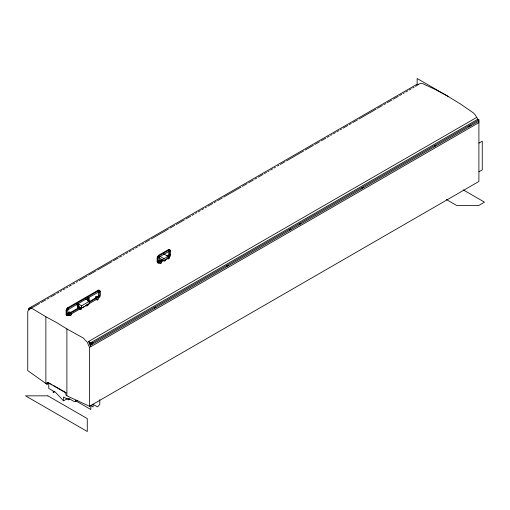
<?xml version="1.0" encoding="UTF-8"?>
<svg xmlns="http://www.w3.org/2000/svg" width="510" height="510" viewBox="0 0 510 510"><rect width="100%" height="100%" fill="white"/><g stroke="black" fill="none" stroke-linecap="round" stroke-linejoin="round"><path stroke-width="0.76" d="M68.391 313.784L68.691 312.49L69.813 311.839L70.928 312.49L71.374 314.95L70.259 315.594L69.252 315.014M78.687 307.842L78.986 306.542M95.211 298.866L95.657 296.916L96.779 296.272L97.894 296.916L98.347 299.383L97.225 300.027L96.218 299.447M158.635 261.681L158.935 260.387L160.057 259.737L161.173 260.387L161.625 262.848L160.503 263.491L159.496 262.911M69.589 313.777L68.359 314.491L67.683 314.103L68.914 313.395L69.589 313.777L69.589 314.944L68.359 315.652L66.574 315.378L66.121 314.364L66.121 310.494L66.574 308.952L67.683 307.779L98.124 290.209L99.227 290.101L100.362 291.497L100.362 295.366L99.903 296.909L98.793 298.082M67.25 315.766L66.791 314.746L66.791 310.883L67.25 309.334L68.359 308.167L98.793 290.598L99.903 290.483M70.705 313.134L78.094 308.869L78.094 303.711L67.964 309.748L67.798 314.166L68.359 314.491M98.793 296.916L98.124 296.533L98.679 295.564L98.519 291.331L99.354 292.083L99.189 296.501L89.167 302.475L89.167 297.317L99.189 291.72M158.712 262.714L159.381 263.096L157.603 262.822L157.144 261.808L157.144 257.939L157.603 256.396L158.712 255.223L168.338 249.67L169.441 249.562L170.576 250.965L170.576 254.828L170.117 256.377L169.008 257.544M158.278 263.211L157.819 262.197L157.819 258.328L158.278 256.785L159.381 255.612L169.008 250.059L170.117 249.945M162.824 259.953L158.986 261.974L158.986 257.193L169.403 251.181L169.569 255.414L169.008 256.383L168.338 255.994M168.733 255.574L168.893 251.156L169.569 251.545M48.775 384.049L48.775 388.442L53.25 391.03L53.027 392.19L53.473 392.451L53.92 391.419L55.488 392.317L63.546 400.847L67.632 398.488M89.505 406.272L89.505 347.431L87.28 342.236L83.296 338.041L66.899 328.925L56.38 322.447L45.868 316.78L32.716 308.837L30.989 308.474L29.523 308.888L28.401 309.997L27.738 311.769L27.738 370.611L46.984 384.31L47.245 382.436L47.876 382.5L65.114 392.451L65.745 393.121L66.007 395.295L66.899 395.811L89.505 406.272L478.903 181.458L478.903 119.85L477.819 119.219L89.537 343.396L90.627 344.02L478.903 119.85M69.832 399.03L68.468 399.814L68.468 398.265L74.065 401.491L75.257 401.491L75.856 400.305M29.605 309.309L30.861 308.116L30.166 307.881L31.097 307.065M415.465 86.407L419.143 83.94L420.788 83.423L422.733 83.665L435.349 89.505L448.022 96.333L460.696 104.136L473.312 112.863L475.25 114.871L478.157 119.933M418.225 84.813L417.135 84.188L28.86 308.359L28.86 309.653L29.344 309.933M31.32 308.187L39.595 303.412M40.978 302.615L45.804 299.829M47.181 299.032L49.253 297.834M50.63 297.037L55.456 294.251M56.839 293.454L58.905 292.262M60.288 291.465L61.665 290.668M63.049 289.871L65.114 288.679M66.491 287.882L67.875 287.085M69.252 286.288L71.323 285.096M72.701 284.299L74.772 283.101M76.149 282.31L77.526 281.514M78.91 280.717L87.184 275.935M88.561 275.139L96.148 270.759M97.531 269.962L112.009 261.604M113.392 260.808L118.218 258.022M119.595 257.225L121.667 256.026M123.044 255.23L124.427 254.433M125.804 253.636L127.876 252.444M129.253 251.647L131.325 250.455M132.702 249.658L134.079 248.861M135.462 248.064L137.528 246.872M138.911 246.075L140.288 245.278M141.665 244.481L143.737 243.289M145.114 242.492L149.946 239.7M151.323 238.909L168.561 228.952M169.945 228.155L174.771 225.369M176.148 224.572L184.429 219.791M185.806 219L190.632 216.208M192.015 215.411L194.08 214.219M195.464 213.422L196.841 212.625M198.218 211.828L200.29 210.636M201.667 209.84L203.739 208.647M205.116 207.851L206.499 207.054M207.876 206.257L212.702 203.471M214.085 202.674L216.151 201.476M217.528 200.679L222.36 197.893M223.737 197.096L240.981 187.144M242.358 186.348L247.184 183.562M248.568 182.765L253.393 179.979M254.77 179.182L256.842 177.984M258.219 177.187L263.045 174.401M264.429 173.604L266.494 172.412M267.877 171.615L269.255 170.818M270.638 170.021L272.703 168.829M274.08 168.032L275.464 167.235M277.529 166.043L278.913 165.246M280.29 164.449L285.115 161.664M286.499 160.867L303.737 150.909M305.12 150.112L313.395 145.337M314.772 144.54L319.598 141.755M320.981 140.958L325.807 138.165M327.184 137.375L329.256 136.176M330.633 135.38L332.016 134.583M333.393 133.786L335.465 132.594M336.842 131.797L338.914 130.605M340.291 129.808L341.668 129.011M343.051 128.214L347.877 125.428M349.254 124.631L351.326 123.433M352.703 122.642L357.536 119.85M358.912 119.053L376.15 109.102M377.534 108.305L382.36 105.519M383.737 104.722L385.809 103.53M387.186 102.733L392.018 99.941M393.395 99.144L398.221 96.358M399.604 95.561L401.67 94.369M403.053 93.572L404.43 92.775M405.807 91.978L407.879 90.786M409.256 89.989L411.328 88.797M412.705 88L414.088 87.204M78.361 303.985L81.562 305.834L89.505 301.244L89.505 303.705L81.562 308.289L77.087 305.707L77.087 303.864M70.705 312.356L77.418 308.48L78.094 308.869M79.388 307.345L78.094 308.097L78.763 308.48L80.064 307.734M89.186 301.69L96.058 297.719M160.86 260.31L162.607 259.303M160.102 256.409L163.971 258.64L168 256.313L168 258.385L163.971 260.712L159.496 258.124L159.496 256.058M68.691 312.49L69.813 313.134L70.928 312.49M95.657 296.916L96.779 297.566L97.894 296.916M158.935 260.387L160.057 261.031L161.173 260.387M169.403 255.963L168 255.153L166.878 255.797L168 256.447L169.122 255.797L169.569 258.264L168.447 258.908L167.439 258.328M164.194 260.202L163.525 260.584L164.532 261.171L165.648 260.521L165.425 259.29M70.947 314.16L84.532 306.319M85.89 305.535L96.753 299.255M161.447 261.91L164.194 260.323M166.26 259.131L167.631 258.334M79.547 309.073L80.554 309.653L81.67 309.009L81.447 307.779M85.922 305.388L86.93 305.968L88.051 305.324L87.828 304.094M476.901 117.287L88.619 341.464L90.627 346.787M92.202 343.836L90.136 345.028L90.627 345.315L478.903 121.138L478.418 120.857L478.903 122.617L89.505 347.431M154.275 308.002L155.652 307.205M226.689 266.188L228.066 265.391M289.45 229.959L290.827 229.162M299.102 224.381L300.479 223.584M361.864 188.145L363.241 187.355M434.278 146.338L435.655 145.541M468.76 126.429L470.832 125.237M46.984 383.016L48.106 382.372M46.984 384.31L49.221 383.016M478.903 143.131L482.262 141.193L482.262 169.881L478.903 171.819M53.473 392.451L54.838 391.661M75.257 401.491L77.297 400.312M30.861 308.116L28.86 308.359L29.943 308.983M158.712 261.547L158.317 261.585L158.986 261.974M92.865 342.726L90.697 342.828L88.619 341.464L90.627 344.02L90.627 345.315M448.022 96.333L417.135 78.502L417.135 84.188M463.227 189.873L484.5 202.158L478.903 205.383L456.526 205.383L446.339 199.506M168.338 249.67L169.008 250.059M169.9 250.576L170.576 250.965M169.9 254.445L170.576 254.828M168.893 255.025L169.569 255.414M163.525 253.731L168 256.313M158.712 255.223L159.381 255.612M157.603 256.396L158.278 256.785M158.151 257.359L158.827 257.748M157.144 257.939L157.819 258.328M158.151 261.228L159.381 261.936M157.144 261.808L157.819 262.197M98.124 290.209L98.793 290.598M99.686 291.114L100.362 291.497M98.124 291.369L99.354 292.083M98.679 295.564L99.354 295.947M98.519 296.112L99.189 296.501M85.667 299.032L89.505 301.244M67.683 307.779L68.359 308.167M66.574 308.952L67.964 309.748M66.121 310.494L66.791 310.883M67.288 314.141L67.964 314.53M66.121 314.364L66.791 314.746M67.683 315.263L68.359 315.652M50.579 383.8L51.937 384.585M53.301 385.369L66.204 392.821M75.786 400.834L90.85 409.53L90.85 405.654L93.088 406.948L93.088 404.36L97.563 406.948L99.801 404.36L99.801 399.642M68.468 399.814L63.546 396.971L63.546 400.847M168 256.447L168.447 258.908M160.057 261.031L160.503 263.491M96.779 297.566L97.225 300.027M86.706 304.738L86.93 305.968M80.108 307.192L80.554 309.653M69.813 313.134L70.259 315.594M163.971 258.64L163.971 260.712M88.498 301.391L88.498 297.7L78.763 303.322L78.763 308.48M87.828 297.317L87.828 301.002M81.562 305.834L81.562 308.289M77.418 304.062L77.418 308.48M66.899 328.925L66.899 395.811M45.868 316.78L45.868 383.667M47.876 395.836L25.5 395.836L87.267 431.498L87.267 418.576L47.876 395.836"/></g></svg>
